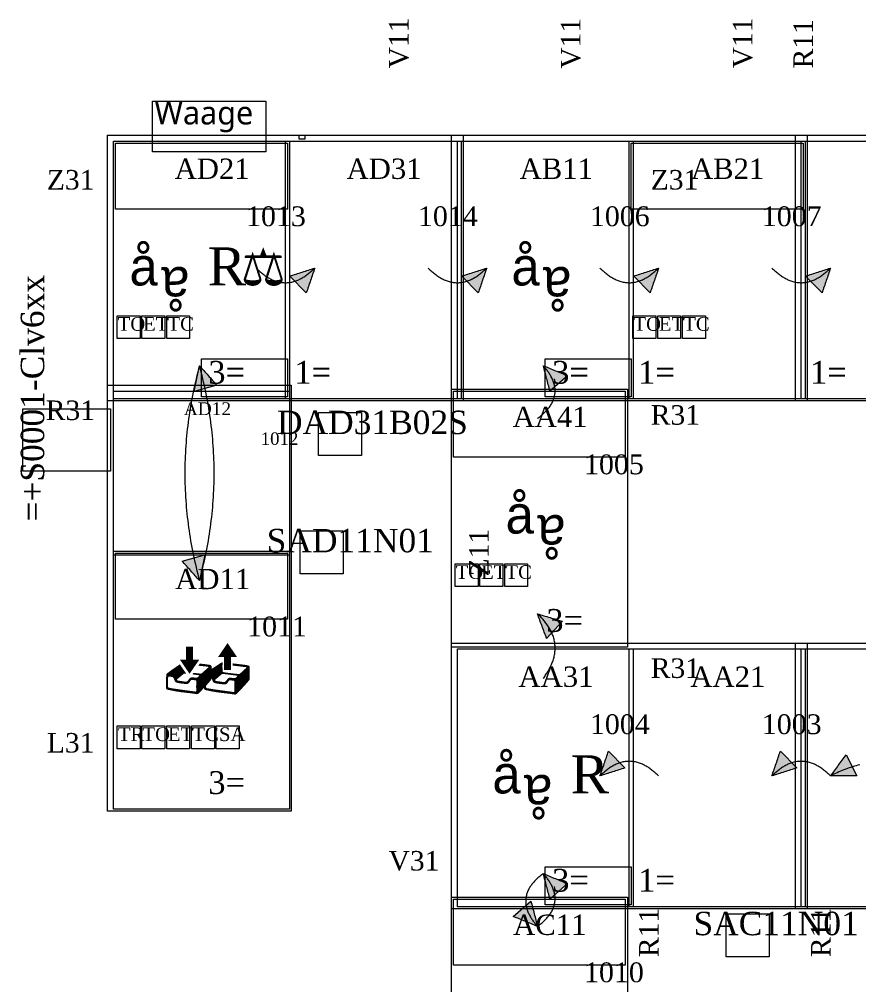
# Model space of a CAD drawing. Extents: x 23 to 1443, y 408 to 1219.
# Drawn here: x 22.8 to 452.9, y 724.7 to 1219.3 of the extents above; entities that cross this region are included whole.
import ezdxf

# ---------------------------------------------------------------- set-up
doc = ezdxf.new("R2010")
doc.units = 0
doc.layers.get('0').update_dxf_attribs({"lineweight": 0})
doc.styles.add('Segoe UI', font='Segoe UI.ttf')
doc.styles.add('Segoe UI Symbol', font='Segoe UI Symbol.ttf')
doc.styles.add('Times New Roman', font='Times New Roman.ttf')
doc.styles.add('Wingdings', font='Wingdings.ttf')

msp = doc.modelspace()

# ---------------------------------------------------------------- hatches: boundary and pattern name
at = {"true_color": 0x000000}
h = msp.add_hatch(color=256, dxfattribs=at)
h.dxf.hatch_style = 1
h.paths.add_polyline_path([(161.24, 1087.84), (162.04, 1088.1), (162.84, 1088.36), (163.64, 1088.62), (164.43, 1088.88), (165.23, 1089.14), (166.03, 1089.4), (166.83, 1089.66), (167.62, 1089.92), (168.42, 1090.18), (169.22, 1090.44), (170.01, 1090.7), (170.81, 1090.96), (171.61, 1091.22), (172.41, 1091.48), (173.2, 1091.74), (174, 1092), (173.73, 1091.21), (173.46, 1090.41), (173.19, 1089.62), (172.92, 1088.82), (172.65, 1088.03), (172.38, 1087.24), (172.11, 1086.44), (171.84, 1085.65), (171.57, 1084.86), (171.3, 1084.06), (171.03, 1083.27), (170.76, 1082.48), (170.49, 1081.68), (170.21, 1080.89), (169.94, 1080.09), (169.67, 1079.3)])
h = msp.add_hatch(color=256, dxfattribs=at)
h.dxf.hatch_style = 1
h.paths.add_polyline_path([(249.24, 1087.84), (250.04, 1088.1), (250.84, 1088.36), (251.64, 1088.62), (252.43, 1088.88), (253.23, 1089.14), (254.03, 1089.4), (254.83, 1089.66), (255.62, 1089.92), (256.42, 1090.18), (257.22, 1090.44), (258.01, 1090.7), (258.81, 1090.96), (259.61, 1091.22), (260.41, 1091.48), (261.2, 1091.74), (262, 1092), (261.73, 1091.21), (261.46, 1090.41), (261.19, 1089.62), (260.92, 1088.82), (260.65, 1088.03), (260.38, 1087.24), (260.11, 1086.44), (259.84, 1085.65), (259.57, 1084.86), (259.3, 1084.06), (259.03, 1083.27), (258.76, 1082.48), (258.49, 1081.68), (258.22, 1080.89), (257.94, 1080.09), (257.67, 1079.3)])
h = msp.add_hatch(color=256, dxfattribs=at)
h.dxf.hatch_style = 1
h.paths.add_polyline_path([(337.24, 1087.85), (338.04, 1088.11), (338.84, 1088.37), (339.63, 1088.63), (340.43, 1088.88), (341.23, 1089.14), (342.03, 1089.4), (342.82, 1089.66), (343.62, 1089.92), (344.42, 1090.18), (345.22, 1090.44), (346.01, 1090.7), (346.81, 1090.96), (347.61, 1091.22), (348.41, 1091.48), (349.2, 1091.74), (350, 1092), (349.73, 1091.21), (349.46, 1090.41), (349.19, 1089.62), (348.92, 1088.83), (348.65, 1088.03), (348.38, 1087.24), (348.11, 1086.44), (347.83, 1085.65), (347.56, 1084.86), (347.29, 1084.06), (347.02, 1083.27), (346.75, 1082.48), (346.48, 1081.68), (346.21, 1080.89), (345.94, 1080.1), (345.67, 1079.3)])
h = msp.add_hatch(color=256, dxfattribs=at)
h.dxf.hatch_style = 1
h.paths.add_polyline_path([(425.24, 1087.85), (426.04, 1088.11), (426.84, 1088.37), (427.63, 1088.63), (428.43, 1088.88), (429.23, 1089.14), (430.03, 1089.4), (430.82, 1089.66), (431.62, 1089.92), (432.42, 1090.18), (433.22, 1090.44), (434.01, 1090.7), (434.81, 1090.96), (435.61, 1091.22), (436.41, 1091.48), (437.2, 1091.74), (438, 1092), (437.73, 1091.21), (437.46, 1090.41), (437.19, 1089.62), (436.92, 1088.83), (436.65, 1088.03), (436.38, 1087.24), (436.11, 1086.44), (435.83, 1085.65), (435.56, 1084.86), (435.29, 1084.06), (435.02, 1083.27), (434.75, 1082.48), (434.48, 1081.68), (434.21, 1080.89), (433.94, 1080.1), (433.67, 1079.3)])
h = msp.add_hatch(color=256, dxfattribs=at)
h.dxf.hatch_style = 1
h.paths.add_polyline_path([(112.32, 1028.85), (112.48, 1029.68), (112.65, 1030.5), (112.82, 1031.32), (112.99, 1032.14), (113.16, 1032.96), (113.32, 1033.78), (113.49, 1034.61), (113.66, 1035.43), (113.83, 1036.25), (113.99, 1037.07), (114.16, 1037.89), (114.33, 1038.71), (114.5, 1039.54), (114.66, 1040.36), (114.83, 1041.18), (115, 1042), (115.56, 1041.37), (116.11, 1040.75), (116.67, 1040.12), (117.23, 1039.49), (117.78, 1038.86), (118.34, 1038.24), (118.9, 1037.61), (119.45, 1036.98), (120.01, 1036.36), (120.57, 1035.73), (121.12, 1035.1), (121.68, 1034.47), (122.24, 1033.85), (122.79, 1033.22), (123.35, 1032.59), (123.91, 1031.97)])
h = msp.add_hatch(color=256, dxfattribs=at)
h.dxf.hatch_style = 1
h.paths.add_polyline_path([(294.37, 1029.01), (294.16, 1029.83), (293.95, 1030.64), (293.74, 1031.45), (293.53, 1032.26), (293.32, 1033.07), (293.11, 1033.88), (292.89, 1034.7), (292.68, 1035.51), (292.47, 1036.32), (292.26, 1037.13), (292.05, 1037.94), (291.84, 1038.75), (291.63, 1039.57), (291.42, 1040.38), (291.21, 1041.19), (291, 1042), (291.78, 1041.68), (292.55, 1041.36), (293.33, 1041.04), (294.1, 1040.73), (294.88, 1040.41), (295.65, 1040.09), (296.43, 1039.77), (297.21, 1039.45), (297.98, 1039.13), (298.76, 1038.81), (299.53, 1038.5), (300.31, 1038.18), (301.08, 1037.86), (301.86, 1037.54), (302.63, 1037.22), (303.41, 1036.9)])
h = msp.add_hatch(color=256, dxfattribs=at)
h.dxf.hatch_style = 1
h.paths.add_polyline_path([(117.68, 945.15), (117.52, 944.32), (117.35, 943.5), (117.18, 942.68), (117.01, 941.86), (116.84, 941.04), (116.68, 940.22), (116.51, 939.39), (116.34, 938.57), (116.17, 937.75), (116.01, 936.93), (115.84, 936.11), (115.67, 935.29), (115.5, 934.46), (115.34, 933.64), (115.17, 932.82), (115, 932), (114.44, 932.63), (113.89, 933.25), (113.33, 933.88), (112.77, 934.51), (112.22, 935.14), (111.66, 935.76), (111.1, 936.39), (110.55, 937.02), (109.99, 937.64), (109.43, 938.27), (108.88, 938.9), (108.32, 939.53), (107.76, 940.15), (107.21, 940.78), (106.65, 941.41), (106.09, 942.03)])
h = msp.add_hatch(color=256, dxfattribs=at)
h.dxf.hatch_style = 1
h.paths.add_polyline_path([(292.67, 902.42), (292.38, 903.21), (292.09, 904), (291.8, 904.78), (291.5, 905.57), (291.21, 906.35), (290.92, 907.14), (290.63, 907.93), (290.34, 908.71), (290.04, 909.5), (289.75, 910.28), (289.46, 911.07), (289.17, 911.86), (288.88, 912.64), (288.58, 913.43), (288.29, 914.21), (288, 915), (288.8, 914.76), (289.61, 914.52), (290.41, 914.29), (291.22, 914.05), (292.02, 913.81), (292.82, 913.57), (293.63, 913.33), (294.43, 913.1), (295.24, 912.86), (296.04, 912.62), (296.84, 912.38), (297.65, 912.14), (298.45, 911.91), (299.26, 911.67), (300.06, 911.43), (300.86, 911.19)])
h = msp.add_hatch(color=256, dxfattribs=at)
h.dxf.hatch_style = 1
h.paths.add_polyline_path([(332.76, 836.15), (331.96, 835.89), (331.16, 835.63), (330.37, 835.37), (329.57, 835.12), (328.77, 834.86), (327.97, 834.6), (327.18, 834.34), (326.38, 834.08), (325.58, 833.82), (324.78, 833.56), (323.99, 833.3), (323.19, 833.04), (322.39, 832.78), (321.59, 832.52), (320.8, 832.26), (320, 832), (320.27, 832.79), (320.54, 833.59), (320.81, 834.38), (321.08, 835.17), (321.35, 835.97), (321.62, 836.76), (321.89, 837.56), (322.17, 838.35), (322.44, 839.14), (322.71, 839.94), (322.98, 840.73), (323.25, 841.52), (323.52, 842.32), (323.79, 843.11), (324.06, 843.9), (324.33, 844.7)])
h = msp.add_hatch(color=256, dxfattribs=at)
h.dxf.hatch_style = 1
h.paths.add_polyline_path([(420.76, 836.15), (419.96, 835.89), (419.16, 835.63), (418.37, 835.37), (417.57, 835.12), (416.77, 834.86), (415.97, 834.6), (415.18, 834.34), (414.38, 834.08), (413.58, 833.82), (412.78, 833.56), (411.99, 833.3), (411.19, 833.04), (410.39, 832.78), (409.59, 832.52), (408.8, 832.26), (408, 832), (408.27, 832.79), (408.54, 833.59), (408.81, 834.38), (409.08, 835.17), (409.35, 835.97), (409.62, 836.76), (409.89, 837.56), (410.17, 838.35), (410.44, 839.14), (410.71, 839.94), (410.98, 840.73), (411.25, 841.52), (411.52, 842.32), (411.79, 843.11), (412.06, 843.9), (412.33, 844.7)])
h = msp.add_hatch(color=256, dxfattribs=at)
h.dxf.hatch_style = 1
h.paths.add_polyline_path([(451.42, 832.1), (450.58, 832.09), (449.74, 832.09), (448.9, 832.08), (448.06, 832.08), (447.22, 832.07), (446.39, 832.06), (445.55, 832.06), (444.71, 832.05), (443.87, 832.04), (443.03, 832.04), (442.19, 832.03), (441.35, 832.03), (440.52, 832.02), (439.68, 832.01), (438.84, 832.01), (438, 832), (438.5, 832.67), (439, 833.35), (439.49, 834.02), (439.99, 834.7), (440.49, 835.37), (440.99, 836.05), (441.49, 836.72), (441.98, 837.4), (442.48, 838.07), (442.98, 838.75), (443.48, 839.42), (443.98, 840.1), (444.47, 840.77), (444.97, 841.44), (445.47, 842.12), (445.97, 842.79)])
h = msp.add_hatch(color=256, dxfattribs=at)
h.dxf.hatch_style = 1
h.paths.add_polyline_path([(294.37, 769.01), (294.16, 769.83), (293.95, 770.64), (293.74, 771.45), (293.53, 772.26), (293.32, 773.07), (293.11, 773.88), (292.89, 774.7), (292.68, 775.51), (292.47, 776.32), (292.26, 777.13), (292.05, 777.94), (291.84, 778.75), (291.63, 779.57), (291.42, 780.38), (291.21, 781.19), (291, 782), (291.78, 781.68), (292.55, 781.36), (293.33, 781.04), (294.1, 780.73), (294.88, 780.41), (295.65, 780.09), (296.43, 779.77), (297.21, 779.45), (297.98, 779.13), (298.76, 778.81), (299.53, 778.5), (300.31, 778.18), (301.08, 777.86), (301.86, 777.54), (302.63, 777.22), (303.41, 776.9)])
h = msp.add_hatch(color=256, dxfattribs=at)
h.dxf.hatch_style = 1
h.paths.add_polyline_path([(284.63, 767.99), (284.84, 767.17), (285.05, 766.36), (285.26, 765.55), (285.47, 764.74), (285.68, 763.93), (285.89, 763.12), (286.11, 762.3), (286.32, 761.49), (286.53, 760.68), (286.74, 759.87), (286.95, 759.06), (287.16, 758.25), (287.37, 757.43), (287.58, 756.62), (287.79, 755.81), (288, 755), (287.22, 755.32), (286.45, 755.64), (285.67, 755.96), (284.9, 756.27), (284.12, 756.59), (283.35, 756.91), (282.57, 757.23), (281.79, 757.55), (281.02, 757.87), (280.24, 758.19), (279.47, 758.5), (278.69, 758.82), (277.92, 759.14), (277.14, 759.46), (276.37, 759.78), (275.59, 760.1)])

# ---------------------------------------------------------------- linework, layer by layer
for points in [[(91, 1177.5), (149, 1177.5), (149, 1151.5), (91, 1151.5), (91, 1177.5)], [(68, 1160), (250, 1160), (250, 1024), (68, 1024), (68, 1160)], [(166, 1160), (169, 1160), (169, 1158), (166, 1158), (166, 1160)], [(244, 1160), (426, 1160), (426, 1024), (244, 1024), (244, 1160)], [(420, 1160), (602, 1160), (602, 1024), (420, 1024), (420, 1160)], [(71, 1157), (161, 1157), (161, 1025), (71, 1025), (71, 1157)], [(159, 1157), (249, 1157), (249, 1025), (159, 1025), (159, 1157)], [(247, 1157), (337, 1157), (337, 1025), (247, 1025), (247, 1157)], [(335, 1157), (425, 1157), (425, 1025), (335, 1025), (335, 1157)], [(423, 1157), (513, 1157), (513, 1025), (423, 1025), (423, 1157)], [(144, 1092), (144.38, 1091.62), (144.77, 1091.25), (145.16, 1090.88), (145.56, 1090.52), (145.97, 1090.16), (146.37, 1089.81), (146.79, 1089.47), (147.21, 1089.13), (147.63, 1088.81), (148.07, 1088.49), (148.5, 1088.17), (148.95, 1087.87), (149.4, 1087.57), (149.85, 1087.29), (150.32, 1087.01), (150.79, 1086.75), (151.26, 1086.5), (151.74, 1086.26), (152.23, 1086.03), (152.72, 1085.81), (153.22, 1085.61), (153.73, 1085.43), (154.24, 1085.26), (154.75, 1085.1), (155.27, 1084.96), (155.8, 1084.84), (156.32, 1084.74), (156.86, 1084.65), (157.39, 1084.59), (157.92, 1084.54), (158.46, 1084.51), (159, 1084.5), (159.54, 1084.51), (160.08, 1084.54), (160.61, 1084.59), (161.14, 1084.65), (161.68, 1084.74), (162.2, 1084.84), (162.73, 1084.96), (163.25, 1085.1), (163.76, 1085.26), (164.27, 1085.43), (164.78, 1085.61), (165.28, 1085.81), (165.77, 1086.03), (166.26, 1086.26), (166.74, 1086.5), (167.21, 1086.75), (167.68, 1087.01), (168.15, 1087.29), (168.6, 1087.57), (169.05, 1087.87), (169.5, 1088.17), (169.93, 1088.49), (170.37, 1088.81), (170.79, 1089.13), (171.21, 1089.47), (171.63, 1089.81), (172.03, 1090.16), (172.44, 1090.52), (172.84, 1090.88), (173.23, 1091.25), (173.62, 1091.62), (174, 1092)], [(161.24, 1087.84), (162.04, 1088.1), (162.84, 1088.36), (163.64, 1088.62), (164.43, 1088.88), (165.23, 1089.14), (166.03, 1089.4), (166.83, 1089.66), (167.62, 1089.92), (168.42, 1090.18), (169.22, 1090.44), (170.01, 1090.7), (170.81, 1090.96), (171.61, 1091.22), (172.41, 1091.48), (173.2, 1091.74), (174, 1092), (173.73, 1091.21), (173.46, 1090.41), (173.19, 1089.62), (172.92, 1088.82), (172.65, 1088.03), (172.38, 1087.24), (172.11, 1086.44), (171.84, 1085.65), (171.57, 1084.86), (171.3, 1084.06), (171.03, 1083.27), (170.76, 1082.48), (170.49, 1081.68), (170.21, 1080.89), (169.94, 1080.09), (169.67, 1079.3), (161.24, 1087.84)], [(232, 1092), (232.38, 1091.62), (232.77, 1091.25), (233.16, 1090.88), (233.56, 1090.52), (233.97, 1090.16), (234.37, 1089.81), (234.79, 1089.47), (235.21, 1089.13), (235.63, 1088.81), (236.07, 1088.49), (236.5, 1088.17), (236.95, 1087.87), (237.4, 1087.57), (237.85, 1087.29), (238.32, 1087.01), (238.79, 1086.75), (239.26, 1086.5), (239.74, 1086.26), (240.23, 1086.03), (240.72, 1085.81), (241.22, 1085.61), (241.73, 1085.43), (242.24, 1085.26), (242.75, 1085.1), (243.27, 1084.96), (243.8, 1084.84), (244.32, 1084.74), (244.86, 1084.65), (245.39, 1084.59), (245.92, 1084.54), (246.46, 1084.51), (247, 1084.5), (247.54, 1084.51), (248.08, 1084.54), (248.61, 1084.59), (249.14, 1084.65), (249.68, 1084.74), (250.2, 1084.84), (250.73, 1084.96), (251.25, 1085.1), (251.76, 1085.26), (252.27, 1085.43), (252.78, 1085.61), (253.28, 1085.81), (253.77, 1086.03), (254.26, 1086.26), (254.74, 1086.5), (255.21, 1086.75), (255.68, 1087.01), (256.15, 1087.29), (256.6, 1087.57), (257.05, 1087.87), (257.5, 1088.17), (257.93, 1088.49), (258.37, 1088.81), (258.79, 1089.13), (259.21, 1089.47), (259.63, 1089.81), (260.03, 1090.16), (260.44, 1090.52), (260.84, 1090.88), (261.23, 1091.25), (261.62, 1091.62), (262, 1092)], [(249.24, 1087.84), (250.04, 1088.1), (250.84, 1088.36), (251.64, 1088.62), (252.43, 1088.88), (253.23, 1089.14), (254.03, 1089.4), (254.83, 1089.66), (255.62, 1089.92), (256.42, 1090.18), (257.22, 1090.44), (258.01, 1090.7), (258.81, 1090.96), (259.61, 1091.22), (260.41, 1091.48), (261.2, 1091.74), (262, 1092), (261.73, 1091.21), (261.46, 1090.41), (261.19, 1089.62), (260.92, 1088.82), (260.65, 1088.03), (260.38, 1087.24), (260.11, 1086.44), (259.84, 1085.65), (259.57, 1084.86), (259.3, 1084.06), (259.03, 1083.27), (258.76, 1082.48), (258.49, 1081.68), (258.22, 1080.89), (257.94, 1080.09), (257.67, 1079.3), (249.24, 1087.84)], [(320, 1092), (320.38, 1091.62), (320.77, 1091.25), (321.16, 1090.88), (321.56, 1090.52), (321.97, 1090.16), (322.37, 1089.81), (322.79, 1089.47), (323.21, 1089.13), (323.63, 1088.81), (324.07, 1088.49), (324.5, 1088.17), (324.95, 1087.87), (325.4, 1087.57), (325.85, 1087.29), (326.32, 1087.01), (326.79, 1086.75), (327.26, 1086.5), (327.74, 1086.26), (328.23, 1086.03), (328.72, 1085.81), (329.22, 1085.61), (329.73, 1085.43), (330.24, 1085.26), (330.75, 1085.1), (331.27, 1084.96), (331.8, 1084.84), (332.32, 1084.74), (332.86, 1084.65), (333.39, 1084.59), (333.92, 1084.54), (334.46, 1084.51), (335, 1084.5), (335.54, 1084.51), (336.08, 1084.54), (336.61, 1084.59), (337.14, 1084.65), (337.68, 1084.74), (338.2, 1084.84), (338.73, 1084.96), (339.25, 1085.1), (339.76, 1085.26), (340.27, 1085.43), (340.78, 1085.61), (341.28, 1085.81), (341.77, 1086.03), (342.26, 1086.26), (342.74, 1086.5), (343.21, 1086.75), (343.68, 1087.01), (344.15, 1087.29), (344.6, 1087.57), (345.05, 1087.87), (345.5, 1088.17), (345.93, 1088.49), (346.37, 1088.81), (346.79, 1089.13), (347.21, 1089.47), (347.63, 1089.81), (348.03, 1090.16), (348.44, 1090.52), (348.84, 1090.88), (349.23, 1091.25), (349.62, 1091.62), (350, 1092)], [(337.24, 1087.85), (338.04, 1088.11), (338.84, 1088.37), (339.63, 1088.63), (340.43, 1088.88), (341.23, 1089.14), (342.03, 1089.4), (342.82, 1089.66), (343.62, 1089.92), (344.42, 1090.18), (345.22, 1090.44), (346.01, 1090.7), (346.81, 1090.96), (347.61, 1091.22), (348.41, 1091.48), (349.2, 1091.74), (350, 1092), (349.73, 1091.21), (349.46, 1090.41), (349.19, 1089.62), (348.92, 1088.83), (348.65, 1088.03), (348.38, 1087.24), (348.11, 1086.44), (347.83, 1085.65), (347.56, 1084.86), (347.29, 1084.06), (347.02, 1083.27), (346.75, 1082.48), (346.48, 1081.68), (346.21, 1080.89), (345.94, 1080.1), (345.67, 1079.3), (337.24, 1087.85)], [(408, 1092), (408.38, 1091.62), (408.77, 1091.25), (409.16, 1090.88), (409.56, 1090.52), (409.97, 1090.16), (410.37, 1089.81), (410.79, 1089.47), (411.21, 1089.13), (411.63, 1088.81), (412.07, 1088.49), (412.5, 1088.17), (412.95, 1087.87), (413.4, 1087.57), (413.85, 1087.29), (414.32, 1087.01), (414.79, 1086.75), (415.26, 1086.5), (415.74, 1086.26), (416.23, 1086.03), (416.72, 1085.81), (417.22, 1085.61), (417.73, 1085.43), (418.24, 1085.26), (418.75, 1085.1), (419.27, 1084.96), (419.8, 1084.84), (420.32, 1084.74), (420.86, 1084.65), (421.39, 1084.59), (421.92, 1084.54), (422.46, 1084.51), (423, 1084.5), (423.54, 1084.51), (424.08, 1084.54), (424.61, 1084.59), (425.14, 1084.65), (425.68, 1084.74), (426.2, 1084.84), (426.73, 1084.96), (427.25, 1085.1), (427.76, 1085.26), (428.27, 1085.43), (428.78, 1085.61), (429.28, 1085.81), (429.77, 1086.03), (430.26, 1086.26), (430.74, 1086.5), (431.21, 1086.75), (431.68, 1087.01), (432.15, 1087.29), (432.6, 1087.57), (433.05, 1087.87), (433.5, 1088.17), (433.93, 1088.49), (434.37, 1088.81), (434.79, 1089.13), (435.21, 1089.47), (435.63, 1089.81), (436.03, 1090.16), (436.44, 1090.52), (436.84, 1090.88), (437.23, 1091.25), (437.62, 1091.62), (438, 1092)], [(425.24, 1087.85), (426.04, 1088.11), (426.84, 1088.37), (427.63, 1088.63), (428.43, 1088.88), (429.23, 1089.14), (430.03, 1089.4), (430.82, 1089.66), (431.62, 1089.92), (432.42, 1090.18), (433.22, 1090.44), (434.01, 1090.7), (434.81, 1090.96), (435.61, 1091.22), (436.41, 1091.48), (437.2, 1091.74), (438, 1092), (437.73, 1091.21), (437.46, 1090.41), (437.19, 1089.62), (436.92, 1088.83), (436.65, 1088.03), (436.38, 1087.24), (436.11, 1086.44), (435.83, 1085.65), (435.56, 1084.86), (435.29, 1084.06), (435.02, 1083.27), (434.75, 1082.48), (434.48, 1081.68), (434.21, 1080.89), (433.94, 1080.1), (433.67, 1079.3), (425.24, 1087.85)], [(115, 1042), (114.55, 1040.32), (114.11, 1038.64), (113.69, 1036.95), (113.27, 1035.26), (112.88, 1033.56), (112.49, 1031.87), (112.12, 1030.17), (111.76, 1028.47), (111.42, 1026.76), (111.09, 1025.05), (110.77, 1023.34), (110.47, 1021.63), (110.19, 1019.91), (109.91, 1018.19), (109.65, 1016.47), (109.41, 1014.75), (109.18, 1013.03), (108.96, 1011.3), (108.76, 1009.57), (108.58, 1007.84), (108.41, 1006.11), (108.25, 1004.38), (108.11, 1002.64), (107.98, 1000.91), (107.87, 999.17), (107.77, 997.43), (107.69, 995.7), (107.62, 993.96), (107.57, 992.22), (107.53, 990.48), (107.51, 988.74), (107.5, 987), (107.51, 985.26), (107.53, 983.52), (107.57, 981.78), (107.62, 980.04), (107.69, 978.3), (107.77, 976.57), (107.87, 974.83), (107.98, 973.09), (108.11, 971.36), (108.25, 969.62), (108.41, 967.89), (108.58, 966.16), (108.76, 964.43), (108.96, 962.7), (109.18, 960.97), (109.41, 959.25), (109.65, 957.53), (109.91, 955.81), (110.19, 954.09), (110.47, 952.37), (110.77, 950.66), (111.09, 948.95), (111.42, 947.24), (111.76, 945.53), (112.12, 943.83), (112.49, 942.13), (112.88, 940.44), (113.27, 938.74), (113.69, 937.05), (114.11, 935.36), (114.55, 933.68), (115, 932)], [(112.32, 1028.85), (112.48, 1029.68), (112.65, 1030.5), (112.82, 1031.32), (112.99, 1032.14), (113.16, 1032.96), (113.32, 1033.78), (113.49, 1034.61), (113.66, 1035.43), (113.83, 1036.25), (113.99, 1037.07), (114.16, 1037.89), (114.33, 1038.71), (114.5, 1039.54), (114.66, 1040.36), (114.83, 1041.18), (115, 1042), (115.56, 1041.37), (116.11, 1040.75), (116.67, 1040.12), (117.23, 1039.49), (117.78, 1038.86), (118.34, 1038.24), (118.9, 1037.61), (119.45, 1036.98), (120.01, 1036.36), (120.57, 1035.73), (121.12, 1035.1), (121.68, 1034.47), (122.24, 1033.85), (122.79, 1033.22), (123.35, 1032.59), (123.91, 1031.97), (112.32, 1028.85)], [(115, 932), (115.45, 933.68), (115.89, 935.36), (116.31, 937.05), (116.73, 938.74), (117.12, 940.44), (117.51, 942.13), (117.88, 943.83), (118.24, 945.53), (118.58, 947.24), (118.91, 948.95), (119.23, 950.66), (119.53, 952.37), (119.81, 954.09), (120.09, 955.81), (120.35, 957.53), (120.59, 959.25), (120.82, 960.97), (121.04, 962.7), (121.24, 964.43), (121.42, 966.16), (121.59, 967.89), (121.75, 969.62), (121.89, 971.36), (122.02, 973.09), (122.13, 974.83), (122.23, 976.57), (122.31, 978.3), (122.38, 980.04), (122.43, 981.78), (122.47, 983.52), (122.49, 985.26), (122.5, 987), (122.49, 988.74), (122.47, 990.48), (122.43, 992.22), (122.38, 993.96), (122.31, 995.7), (122.23, 997.43), (122.13, 999.17), (122.02, 1000.91), (121.89, 1002.64), (121.75, 1004.38), (121.59, 1006.11), (121.42, 1007.84), (121.24, 1009.57), (121.04, 1011.3), (120.82, 1013.03), (120.59, 1014.75), (120.35, 1016.47), (120.09, 1018.19), (119.81, 1019.91), (119.53, 1021.63), (119.23, 1023.34), (118.91, 1025.05), (118.58, 1026.76), (118.24, 1028.47), (117.88, 1030.17), (117.51, 1031.87), (117.12, 1033.56), (116.73, 1035.26), (116.31, 1036.95), (115.89, 1038.64), (115.45, 1040.32), (115, 1042)], [(288, 1015), (288.4, 1015.3), (288.8, 1015.59), (289.2, 1015.9), (289.59, 1016.21), (289.97, 1016.53), (290.36, 1016.85), (290.73, 1017.18), (291.1, 1017.51), (291.47, 1017.85), (291.83, 1018.2), (292.18, 1018.55), (292.52, 1018.91), (292.86, 1019.28), (293.19, 1019.66), (293.51, 1020.04), (293.82, 1020.43), (294.12, 1020.83), (294.42, 1021.24), (294.7, 1021.65), (294.96, 1022.07), (295.22, 1022.5), (295.46, 1022.94), (295.68, 1023.38), (295.9, 1023.84), (296.09, 1024.3), (296.27, 1024.76), (296.43, 1025.23), (296.57, 1025.71), (296.7, 1026.2), (296.8, 1026.68), (296.89, 1027.18), (296.95, 1027.67), (297, 1028.17), (297.02, 1028.67), (297.03, 1029.17), (297.01, 1029.67), (296.98, 1030.16), (296.93, 1030.66), (296.85, 1031.16), (296.76, 1031.65), (296.66, 1032.13), (296.53, 1032.62), (296.39, 1033.1), (296.24, 1033.57), (296.07, 1034.04), (295.89, 1034.51), (295.7, 1034.97), (295.49, 1035.42), (295.27, 1035.87), (295.04, 1036.32), (294.8, 1036.75), (294.56, 1037.19), (294.3, 1037.62), (294.03, 1038.04), (293.76, 1038.46), (293.48, 1038.87), (293.19, 1039.28), (292.89, 1039.68), (292.59, 1040.08), (292.28, 1040.47), (291.97, 1040.86), (291.65, 1041.24), (291.33, 1041.62), (291, 1042)], [(294.37, 1029.01), (294.16, 1029.83), (293.95, 1030.64), (293.74, 1031.45), (293.53, 1032.26), (293.32, 1033.07), (293.11, 1033.88), (292.89, 1034.7), (292.68, 1035.51), (292.47, 1036.32), (292.26, 1037.13), (292.05, 1037.94), (291.84, 1038.75), (291.63, 1039.57), (291.42, 1040.38), (291.21, 1041.19), (291, 1042), (291.78, 1041.68), (292.55, 1041.36), (293.33, 1041.04), (294.1, 1040.73), (294.88, 1040.41), (295.65, 1040.09), (296.43, 1039.77), (297.21, 1039.45), (297.98, 1039.13), (298.76, 1038.81), (299.53, 1038.5), (300.31, 1038.18), (301.08, 1037.86), (301.86, 1037.54), (302.63, 1037.22), (303.41, 1036.9), (294.37, 1029.01)], [(68, 1032), (162, 1032), (162, 814), (68, 814), (68, 1032)], [(71, 1029), (161, 1029), (161, 945), (71, 945), (71, 1029)], [(244, 1030), (334, 1030), (334, 898), (244, 898), (244, 1030)], [(24.5, 988), (24.5, 1020), (69.5, 1020), (69.5, 988), (24.5, 988)], [(176, 1018), (198, 1018), (198, 996), (176, 996), (176, 1018)], [(166.5, 957.5), (188.5, 957.5), (188.5, 935.5), (166.5, 935.5), (166.5, 957.5)], [(71, 947), (161, 947), (161, 815), (71, 815), (71, 947)], [(117.68, 945.15), (117.52, 944.32), (117.35, 943.5), (117.18, 942.68), (117.01, 941.86), (116.84, 941.04), (116.68, 940.22), (116.51, 939.39), (116.34, 938.57), (116.17, 937.75), (116.01, 936.93), (115.84, 936.11), (115.67, 935.29), (115.5, 934.46), (115.34, 933.64), (115.17, 932.82), (115, 932), (114.44, 932.63), (113.89, 933.25), (113.33, 933.88), (112.77, 934.51), (112.22, 935.14), (111.66, 935.76), (111.1, 936.39), (110.55, 937.02), (109.99, 937.64), (109.43, 938.27), (108.88, 938.9), (108.32, 939.53), (107.76, 940.15), (107.21, 940.78), (106.65, 941.41), (106.09, 942.03), (117.68, 945.15)], [(291, 882), (291.35, 882.47), (291.69, 882.94), (292.02, 883.42), (292.35, 883.9), (292.67, 884.38), (292.98, 884.87), (293.28, 885.37), (293.58, 885.87), (293.87, 886.38), (294.14, 886.89), (294.41, 887.4), (294.67, 887.92), (294.92, 888.45), (295.16, 888.98), (295.38, 889.52), (295.6, 890.06), (295.8, 890.6), (295.98, 891.15), (296.16, 891.71), (296.32, 892.27), (296.47, 892.83), (296.6, 893.4), (296.71, 893.97), (296.81, 894.54), (296.89, 895.12), (296.96, 895.69), (297, 896.27), (297.03, 896.85), (297.04, 897.44), (297.04, 898.02), (297.01, 898.6), (296.97, 899.18), (296.91, 899.76), (296.83, 900.33), (296.73, 900.91), (296.61, 901.48), (296.48, 902.04), (296.33, 902.6), (296.16, 903.16), (295.98, 903.71), (295.77, 904.26), (295.56, 904.8), (295.33, 905.33), (295.08, 905.86), (294.83, 906.38), (294.55, 906.9), (294.27, 907.4), (293.97, 907.9), (293.67, 908.4), (293.35, 908.88), (293.02, 909.36), (292.68, 909.84), (292.33, 910.3), (291.97, 910.76), (291.61, 911.21), (291.23, 911.66), (290.85, 912.1), (290.46, 912.53), (290.07, 912.96), (289.67, 913.38), (289.26, 913.79), (288.84, 914.2), (288.42, 914.6), (288, 915)], [(292.67, 902.42), (292.38, 903.21), (292.09, 904), (291.8, 904.78), (291.5, 905.57), (291.21, 906.35), (290.92, 907.14), (290.63, 907.93), (290.34, 908.71), (290.04, 909.5), (289.75, 910.28), (289.46, 911.07), (289.17, 911.86), (288.88, 912.64), (288.58, 913.43), (288.29, 914.21), (288, 915), (288.8, 914.76), (289.61, 914.52), (290.41, 914.29), (291.22, 914.05), (292.02, 913.81), (292.82, 913.57), (293.63, 913.33), (294.43, 913.1), (295.24, 912.86), (296.04, 912.62), (296.84, 912.38), (297.65, 912.14), (298.45, 911.91), (299.26, 911.67), (300.06, 911.43), (300.86, 911.19), (292.67, 902.42)], [(244, 900), (426, 900), (426, 764), (244, 764), (244, 900)], [(247, 897), (337, 897), (337, 765), (247, 765), (247, 897)], [(335, 897), (425, 897), (425, 765), (335, 765), (335, 897)], [(420, 900), (602, 900), (602, 764), (420, 764), (420, 900)], [(423, 897), (513, 897), (513, 765), (423, 765), (423, 897)], [(332.76, 836.15), (331.96, 835.89), (331.16, 835.63), (330.37, 835.37), (329.57, 835.12), (328.77, 834.86), (327.97, 834.6), (327.18, 834.34), (326.38, 834.08), (325.58, 833.82), (324.78, 833.56), (323.99, 833.3), (323.19, 833.04), (322.39, 832.78), (321.59, 832.52), (320.8, 832.26), (320, 832), (320.27, 832.79), (320.54, 833.59), (320.81, 834.38), (321.08, 835.17), (321.35, 835.97), (321.62, 836.76), (321.89, 837.56), (322.17, 838.35), (322.44, 839.14), (322.71, 839.94), (322.98, 840.73), (323.25, 841.52), (323.52, 842.32), (323.79, 843.11), (324.06, 843.9), (324.33, 844.7), (332.76, 836.15)], [(420.76, 836.15), (419.96, 835.89), (419.16, 835.63), (418.37, 835.37), (417.57, 835.12), (416.77, 834.86), (415.97, 834.6), (415.18, 834.34), (414.38, 834.08), (413.58, 833.82), (412.78, 833.56), (411.99, 833.3), (411.19, 833.04), (410.39, 832.78), (409.59, 832.52), (408.8, 832.26), (408, 832), (408.27, 832.79), (408.54, 833.59), (408.81, 834.38), (409.08, 835.17), (409.35, 835.97), (409.62, 836.76), (409.89, 837.56), (410.17, 838.35), (410.44, 839.14), (410.71, 839.94), (410.98, 840.73), (411.25, 841.52), (411.52, 842.32), (411.79, 843.11), (412.06, 843.9), (412.33, 844.7), (420.76, 836.15)], [(451.42, 832.1), (450.58, 832.09), (449.74, 832.09), (448.9, 832.08), (448.06, 832.08), (447.22, 832.07), (446.39, 832.06), (445.55, 832.06), (444.71, 832.05), (443.87, 832.04), (443.03, 832.04), (442.19, 832.03), (441.35, 832.03), (440.52, 832.02), (439.68, 832.01), (438.84, 832.01), (438, 832), (438.5, 832.67), (439, 833.35), (439.49, 834.02), (439.99, 834.7), (440.49, 835.37), (440.99, 836.05), (441.49, 836.72), (441.98, 837.4), (442.48, 838.07), (442.98, 838.75), (443.48, 839.42), (443.98, 840.1), (444.47, 840.77), (444.97, 841.44), (445.47, 842.12), (445.97, 842.79), (451.42, 832.1)], [(350, 832), (349.62, 832.38), (349.23, 832.75), (348.84, 833.12), (348.44, 833.48), (348.03, 833.84), (347.63, 834.19), (347.21, 834.53), (346.79, 834.87), (346.37, 835.19), (345.93, 835.51), (345.5, 835.83), (345.05, 836.13), (344.6, 836.43), (344.15, 836.71), (343.68, 836.99), (343.21, 837.25), (342.74, 837.5), (342.26, 837.74), (341.77, 837.97), (341.28, 838.19), (340.78, 838.39), (340.27, 838.57), (339.76, 838.74), (339.25, 838.9), (338.73, 839.04), (338.2, 839.16), (337.68, 839.26), (337.14, 839.35), (336.61, 839.41), (336.08, 839.46), (335.54, 839.49), (335, 839.5), (334.46, 839.49), (333.92, 839.46), (333.39, 839.41), (332.86, 839.35), (332.32, 839.26), (331.8, 839.16), (331.27, 839.04), (330.75, 838.9), (330.24, 838.74), (329.73, 838.57), (329.22, 838.39), (328.72, 838.19), (328.23, 837.97), (327.74, 837.74), (327.26, 837.5), (326.79, 837.25), (326.32, 836.99), (325.85, 836.71), (325.4, 836.43), (324.95, 836.13), (324.5, 835.83), (324.07, 835.51), (323.63, 835.19), (323.21, 834.87), (322.79, 834.53), (322.37, 834.19), (321.97, 833.84), (321.56, 833.48), (321.16, 833.12), (320.77, 832.75), (320.38, 832.38), (320, 832)], [(438, 832), (437.62, 832.38), (437.23, 832.75), (436.84, 833.12), (436.44, 833.48), (436.03, 833.84), (435.63, 834.19), (435.21, 834.53), (434.79, 834.87), (434.37, 835.19), (433.93, 835.51), (433.5, 835.83), (433.05, 836.13), (432.6, 836.43), (432.15, 836.71), (431.68, 836.99), (431.21, 837.25), (430.74, 837.5), (430.26, 837.74), (429.77, 837.97), (429.28, 838.19), (428.78, 838.39), (428.27, 838.57), (427.76, 838.74), (427.25, 838.9), (426.73, 839.04), (426.2, 839.16), (425.68, 839.26), (425.14, 839.35), (424.61, 839.41), (424.08, 839.46), (423.54, 839.49), (423, 839.5), (422.46, 839.49), (421.92, 839.46), (421.39, 839.41), (420.86, 839.35), (420.32, 839.26), (419.8, 839.16), (419.27, 839.04), (418.75, 838.9), (418.24, 838.74), (417.73, 838.57), (417.22, 838.39), (416.72, 838.19), (416.23, 837.97), (415.74, 837.74), (415.26, 837.5), (414.79, 837.25), (414.32, 836.99), (413.85, 836.71), (413.4, 836.43), (412.95, 836.13), (412.5, 835.83), (412.07, 835.51), (411.63, 835.19), (411.21, 834.87), (410.79, 834.53), (410.37, 834.19), (409.97, 833.84), (409.56, 833.48), (409.16, 833.12), (408.77, 832.75), (408.38, 832.38), (408, 832)], [(452.97, 837.74), (452.05, 837.51), (451.14, 837.26), (450.23, 836.99), (449.33, 836.72), (448.43, 836.42), (447.54, 836.12), (446.64, 835.8), (445.76, 835.48), (444.88, 835.14), (444, 834.78), (443.13, 834.42), (442.26, 834.04), (441.4, 833.65), (440.54, 833.26), (439.69, 832.85), (438.84, 832.43), (438, 832)], [(291, 782), (290.6, 781.7), (290.2, 781.41), (289.8, 781.1), (289.41, 780.79), (289.03, 780.47), (288.64, 780.15), (288.27, 779.82), (287.9, 779.49), (287.53, 779.15), (287.17, 778.8), (286.82, 778.45), (286.48, 778.08), (286.14, 777.72), (285.81, 777.34), (285.49, 776.96), (285.18, 776.57), (284.88, 776.17), (284.58, 775.76), (284.3, 775.35), (284.04, 774.93), (283.78, 774.5), (283.54, 774.06), (283.32, 773.62), (283.1, 773.16), (282.91, 772.7), (282.73, 772.24), (282.57, 771.77), (282.43, 771.29), (282.3, 770.8), (282.2, 770.32), (282.11, 769.82), (282.05, 769.33), (282, 768.83), (281.98, 768.33), (281.97, 767.83), (281.99, 767.33), (282.02, 766.84), (282.07, 766.34), (282.15, 765.84), (282.24, 765.35), (282.34, 764.87), (282.47, 764.38), (282.61, 763.9), (282.76, 763.43), (282.93, 762.96), (283.11, 762.49), (283.3, 762.03), (283.51, 761.58), (283.73, 761.13), (283.96, 760.68), (284.2, 760.25), (284.44, 759.81), (284.7, 759.38), (284.97, 758.96), (285.24, 758.54), (285.52, 758.13), (285.81, 757.72), (286.11, 757.32), (286.41, 756.92), (286.72, 756.53), (287.03, 756.14), (287.35, 755.76), (287.67, 755.38), (288, 755)], [(288, 755), (288.4, 755.3), (288.8, 755.59), (289.2, 755.9), (289.59, 756.21), (289.97, 756.53), (290.36, 756.85), (290.73, 757.18), (291.1, 757.51), (291.47, 757.85), (291.83, 758.2), (292.18, 758.55), (292.52, 758.92), (292.86, 759.28), (293.19, 759.66), (293.51, 760.04), (293.82, 760.43), (294.12, 760.83), (294.42, 761.24), (294.7, 761.65), (294.96, 762.07), (295.22, 762.5), (295.46, 762.94), (295.68, 763.38), (295.9, 763.84), (296.09, 764.3), (296.27, 764.76), (296.43, 765.23), (296.57, 765.71), (296.7, 766.2), (296.8, 766.68), (296.89, 767.18), (296.95, 767.67), (297, 768.17), (297.02, 768.67), (297.03, 769.17), (297.01, 769.67), (296.98, 770.16), (296.93, 770.66), (296.85, 771.16), (296.76, 771.65), (296.66, 772.13), (296.53, 772.62), (296.39, 773.1), (296.24, 773.57), (296.07, 774.04), (295.89, 774.51), (295.7, 774.97), (295.49, 775.42), (295.27, 775.87), (295.04, 776.32), (294.8, 776.75), (294.56, 777.19), (294.3, 777.62), (294.03, 778.04), (293.76, 778.46), (293.48, 778.87), (293.19, 779.28), (292.89, 779.68), (292.59, 780.08), (292.28, 780.47), (291.97, 780.86), (291.65, 781.24), (291.33, 781.62), (291, 782)], [(294.37, 769.01), (294.16, 769.83), (293.95, 770.64), (293.74, 771.45), (293.53, 772.26), (293.32, 773.07), (293.11, 773.88), (292.89, 774.7), (292.68, 775.51), (292.47, 776.32), (292.26, 777.13), (292.05, 777.94), (291.84, 778.75), (291.63, 779.57), (291.42, 780.38), (291.21, 781.19), (291, 782), (291.78, 781.68), (292.55, 781.36), (293.33, 781.04), (294.1, 780.73), (294.88, 780.41), (295.65, 780.09), (296.43, 779.77), (297.21, 779.45), (297.98, 779.13), (298.76, 778.81), (299.53, 778.5), (300.31, 778.18), (301.08, 777.86), (301.86, 777.54), (302.63, 777.22), (303.41, 776.9), (294.37, 769.01)], [(244, 770), (334, 770), (334, 638), (244, 638), (244, 770)], [(284.63, 767.99), (284.84, 767.17), (285.05, 766.36), (285.26, 765.55), (285.47, 764.74), (285.68, 763.93), (285.89, 763.12), (286.11, 762.3), (286.32, 761.49), (286.53, 760.68), (286.74, 759.87), (286.95, 759.06), (287.16, 758.25), (287.37, 757.43), (287.58, 756.62), (287.79, 755.81), (288, 755), (287.22, 755.32), (286.45, 755.64), (285.67, 755.96), (284.9, 756.27), (284.12, 756.59), (283.35, 756.91), (282.57, 757.23), (281.79, 757.55), (281.02, 757.87), (280.24, 758.19), (279.47, 758.5), (278.69, 758.82), (277.92, 759.14), (277.14, 759.46), (276.37, 759.78), (275.59, 760.1), (284.63, 767.99)], [(384.64, 761.5), (406.64, 761.5), (406.64, 739.5), (384.64, 739.5), (384.64, 761.5)]]:
    msp.add_lwpolyline(points, dxfattribs=at)
at = {"true_color": 0x6fd892}
for points in [[(72, 1156), (159.97, 1156), (159.97, 1122.22), (72, 1122.22), (72, 1156)], [(336, 1156), (423.97, 1156), (423.97, 1122.22), (336, 1122.22), (336, 1156)], [(72.88, 1067.62), (84.56, 1067.62), (84.56, 1055.94), (72.88, 1055.94), (72.88, 1067.62)], [(85.56, 1067.62), (97.25, 1067.62), (97.25, 1055.94), (85.56, 1055.94), (85.56, 1067.62)], [(98.25, 1067.62), (109.94, 1067.62), (109.94, 1055.94), (98.25, 1055.94), (98.25, 1067.62)], [(336.88, 1067.62), (348.56, 1067.62), (348.56, 1055.94), (336.88, 1055.94), (336.88, 1067.62)], [(349.56, 1067.62), (361.25, 1067.62), (361.25, 1055.94), (349.56, 1055.94), (349.56, 1067.62)], [(362.25, 1067.62), (373.94, 1067.62), (373.94, 1055.94), (362.25, 1055.94), (362.25, 1067.62)], [(115.98, 1045.53), (159.97, 1045.53), (159.97, 1026.03), (115.98, 1026.03), (115.98, 1045.53)], [(291.98, 1045.53), (335.97, 1045.53), (335.97, 1026.03), (291.98, 1026.03), (291.98, 1045.53)], [(245, 1029), (332.97, 1029), (332.97, 995.22), (245, 995.22), (245, 1029)], [(72, 946), (159.97, 946), (159.97, 912.22), (72, 912.22), (72, 946)], [(245.88, 940.62), (257.56, 940.62), (257.56, 928.94), (245.88, 928.94), (245.88, 940.62)], [(258.56, 940.62), (270.25, 940.62), (270.25, 928.94), (258.56, 928.94), (258.56, 940.62)], [(271.25, 940.62), (282.94, 940.62), (282.94, 928.94), (271.25, 928.94), (271.25, 940.62)], [(72.88, 857.62), (84.56, 857.62), (84.56, 845.94), (72.88, 845.94), (72.88, 857.62)], [(85.56, 857.62), (97.25, 857.62), (97.25, 845.94), (85.56, 845.94), (85.56, 857.62)], [(98.25, 857.62), (109.94, 857.62), (109.94, 845.94), (98.25, 845.94), (98.25, 857.62)], [(110.94, 857.62), (122.62, 857.62), (122.62, 845.94), (110.94, 845.94), (110.94, 857.62)], [(123.62, 857.62), (135.31, 857.62), (135.31, 845.94), (123.62, 845.94), (123.62, 857.62)], [(291.98, 785.53), (335.97, 785.53), (335.97, 766.03), (291.98, 766.03), (291.98, 785.53)], [(245, 769), (332.97, 769), (332.97, 735.22), (245, 735.22), (245, 769)]]:
    msp.add_lwpolyline(points, dxfattribs=at)

# ---------------------------------------------------------------- texts
at = {"true_color": 0x000000}
for s, height, rotation, style, p in [('V11', 10, 90, 'Times New Roman', (222, 1194.2)), ('V11', 10, 90, 'Times New Roman', (310, 1194)), ('V11', 10, 90, 'Times New Roman', (398, 1194.2)), ('R11', 10, 90, 'Times New Roman', (429, 1194.2)), ('å', 19.5, -180, 'Wingdings', (109.9, 1092.48)), ('å', 19.5, -180, 'Wingdings', (305.4, 1092.48)), ('=+S0001-Clv6xx', 12, 90, 'Times New Roman', (35.5, 962.23)), ('å', 19.5, -180, 'Wingdings', (302.4, 965.48)), ('Z11', 10, 90, 'Times New Roman', (263, 934.2)), ('å', 19.5, -180, 'Wingdings', (295.65, 832.48)), ('R11', 10, 90, 'Times New Roman', (350, 739.3)), ('R11', 10, 90, 'Times New Roman', (438, 739.3))]:
    msp.add_text(s, height=height, rotation=rotation, dxfattribs=dict(at, style=style)).set_placement(p)
for s, height, style, p in [('Waage', 12, 'Segoe UI', (92, 1165.5)), ('AD21', 10.4, 'Times New Roman', (102.27, 1137.63)), ('AD31', 10.4, 'Times New Roman', (190.27, 1137.63)), ('AB11', 10.4, 'Times New Roman', (278.84, 1137.63)), ('AB21', 10.4, 'Times New Roman', (366.55, 1137.63)), ('Z31', 10, 'Times New Roman', (36.89, 1132.2)), ('Z31', 10, 'Times New Roman', (346, 1132.2)), ('1013', 10.134, 'Times New Roman', (138.83, 1113.44)), ('1014', 10.134, 'Times New Roman', (226.83, 1113.44)), ('1006', 10.134, 'Times New Roman', (314.83, 1113.44)), ('1007', 10.134, 'Times New Roman', (402.83, 1113.44)), ('å', 19.5, 'Wingdings', (79.16, 1083.08)), ('å', 19.5, 'Wingdings', (274.66, 1083.08)), ('R', 19.5, 'Times New Roman', (119.23, 1083.1)), ('⚖', 19.5, 'Times New Roman', (136.12, 1083.1)), ('TO', 7.013, 'Times New Roman', (73.11, 1059.88)), ('ET', 7.013, 'Times New Roman', (86.12, 1059.88)), ('TC', 7.013, 'Times New Roman', (98.61, 1059.88)), ('TO', 7.013, 'Times New Roman', (337.11, 1059.88)), ('ET', 7.013, 'Times New Roman', (350.12, 1059.88)), ('TC', 7.013, 'Times New Roman', (362.61, 1059.88)), ('3=', 11.7, 'Times New Roman', (119.51, 1032.77)), ('1=', 11.7, 'Times New Roman', (163.52, 1032.77)), ('3=', 11.7, 'Times New Roman', (295.51, 1032.77)), ('1=', 11.7, 'Times New Roman', (339.52, 1032.77)), ('1=', 11.7, 'Times New Roman', (427.52, 1032.77)), ('R31', 10, 'Times New Roman', (36.33, 1014.2)), ('AD12', 6.55, 'Times New Roman', (106.98, 1016.72)), ('DAD31B02S', 12, 'Times New Roman', (154.66, 1007)), ('AA41', 10.4, 'Times New Roman', (275.27, 1010.63)), ('R31', 10, 'Times New Roman', (346, 1011.81)), ('1012', 6.394, 'Times New Roman', (146.31, 1001.48)), ('1005', 10.134, 'Times New Roman', (311.83, 986.44)), ('å', 19.5, 'Wingdings', (271.66, 956.08)), ('SAD11N01', 12, 'Times New Roman', (149.38, 946.5)), ('TO', 7.013, 'Times New Roman', (246.11, 932.88)), ('ET', 7.013, 'Times New Roman', (259.12, 932.88)), ('TC', 7.013, 'Times New Roman', (271.61, 932.88)), ('AD11', 10.4, 'Times New Roman', (102.55, 927.63)), ('3=', 11.7, 'Times New Roman', (292.51, 905.77)), ('1011', 10.134, 'Times New Roman', (139.39, 903.44)), ('📥', 19.5, 'Segoe UI Symbol', (96.48, 876.03)), ('📤', 19.5, 'Segoe UI Symbol', (115.98, 876.03)), ('R31', 10, 'Times New Roman', (346, 882.2)), ('AA31', 10.4, 'Times New Roman', (278.27, 877.63)), ('AA21', 10.4, 'Times New Roman', (366.27, 877.63)), ('1004', 10.134, 'Times New Roman', (314.83, 853.44)), ('1003', 10.134, 'Times New Roman', (402.83, 853.44)), ('TR', 7.013, 'Times New Roman', (73.23, 849.88)), ('TO', 7.013, 'Times New Roman', (85.8, 849.88)), ('ET', 7.013, 'Times New Roman', (98.8, 849.88)), ('TC', 7.013, 'Times New Roman', (111.3, 849.88)), ('SA', 7.013, 'Times New Roman', (124.98, 849.88)), ('L31', 10, 'Times New Roman', (36.89, 844)), ('å', 19.5, 'Wingdings', (264.91, 823.08)), ('R', 19.5, 'Times New Roman', (304.98, 823.1)), ('3=', 11.7, 'Times New Roman', (119.51, 822.77)), ('V31', 10, 'Times New Roman', (211.77, 783.61)), ('3=', 11.7, 'Times New Roman', (295.51, 772.77)), ('1=', 11.7, 'Times New Roman', (339.52, 772.77)), ('SAC11N01', 12, 'Times New Roman', (367.85, 750.5)), ('AC11', 10.4, 'Times New Roman', (275.55, 750.63)), ('1010', 10.134, 'Times New Roman', (311.83, 726.44))]:
    msp.add_text(s, height=height, dxfattribs=dict(at, style=style)).set_placement(p)

doc.saveas('drawing.dxf')
